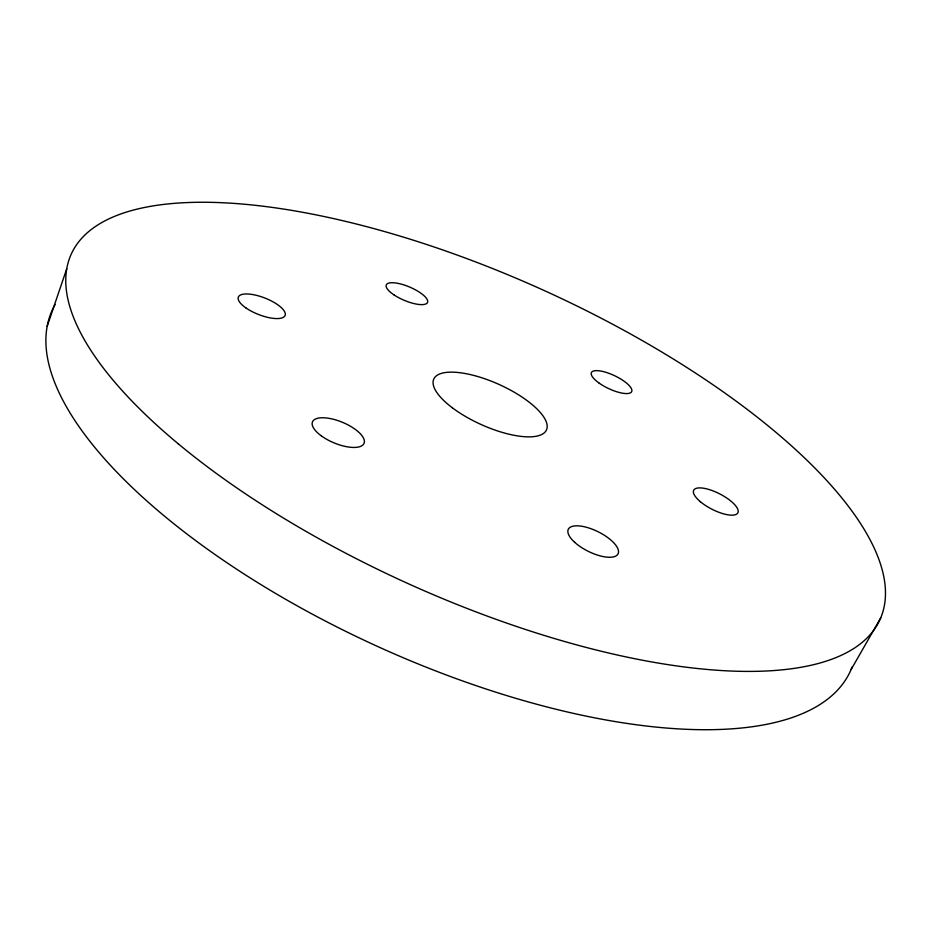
<?xml version="1.0" encoding="UTF-8"?>
<svg xmlns="http://www.w3.org/2000/svg" width="932" height="932" viewBox="0 0 932 932"><rect width="100%" height="100%" fill="white"/><g stroke="black" fill="none" stroke-linecap="round" stroke-linejoin="round"><path stroke-width="1.4" d="M47.159 326.363L66.731 268.8M851.079 669.572L880.763 617.811M852.151 666.904A437.993 172.385 24.3 0 1 377.681 646.505A437.993 172.385 24.3 0 1 55.151 304.484M178.35 443.888A443.76 161.562 24.3 0 0 868.624 636.358A443.76 161.562 24.3 0 0 379.86 230.239A443.76 161.562 24.3 0 0 178.35 443.888M452.404 407.832A61.815 21.949 24.3 0 0 546.07 430.7A61.815 21.949 24.3 0 0 471.895 374.955A61.815 21.949 24.3 0 0 452.404 407.832M245.792 307.828A25.117 8.819 21.4 0 0 284.784 316.065A25.117 8.819 21.4 0 0 254.599 294.92A25.117 8.819 21.4 0 0 245.792 307.828M321.447 435.955A27.925 11.114 22.6 0 0 364.016 443.422A27.925 11.114 22.6 0 0 329.357 418.398A27.925 11.114 22.6 0 0 321.447 435.955M574.59 542.214A27.75 10.951 26.3 0 0 617.392 554.843A27.75 10.951 26.3 0 0 587.568 527.594A27.75 10.951 26.3 0 0 574.59 542.214M700.386 501.719A24.803 8.598 27.1 0 0 737.596 513.252A24.803 8.598 27.1 0 0 709.369 489.615A24.803 8.598 27.1 0 0 700.386 501.719M598.647 382.749A22.275 7.095 25.3 0 0 631.628 391.72A22.275 7.095 25.3 0 0 604.309 371.845A22.275 7.095 25.3 0 0 598.647 382.749M394.038 294.931A22.426 7.176 23 0 0 427.508 302.492A22.426 7.176 23 0 0 399.141 283.608A22.426 7.176 23 0 0 394.038 294.931"/></g></svg>
